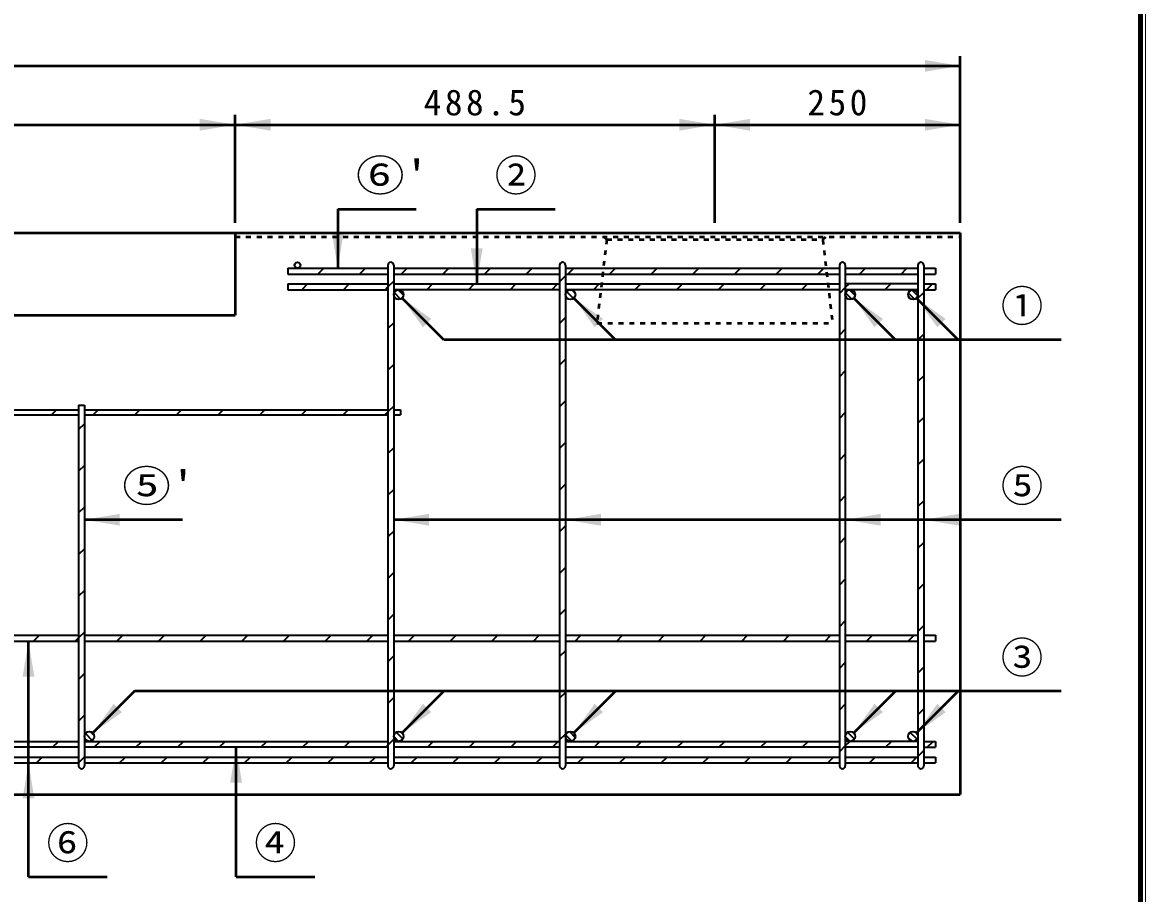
# Model space of a CAD drawing. Units: millimetres, scale not verified. Extents: x 100 to 4105, y 100 to 2870.
# Drawn here: x 2961 to 4105, y 912 to 1800 of the extents above; entities that cross this region are included whole.
import ezdxf
from ezdxf.enums import TextEntityAlignment as Align

# ---------------------------------------------------------------- set-up
doc = ezdxf.new("R2010")
doc.units = ezdxf.units.MM
doc.header["$LTSCALE"] = 5
doc.linetypes.add('USER1', pattern=[2.2, 1, -1.2])
doc.layers.add('V-nasSTD', color=7, linetype='Continuous', lineweight=50)
doc.styles.add('ＭＳ ゴシック', font='')
doc.styles.get('ＭＳ ゴシック').set_extended_font_data('MS Gothic')

msp = doc.modelspace()

# ---------------------------------------------------------------- hatches: boundary and pattern name
at = {"layer": 'V-nasSTD'}
for points in [[(3880.213, 1749.394), (3916.213, 1755.394), (3880.213, 1761.394)], [(3141.713, 1689.394), (3177.713, 1695.394), (3141.713, 1701.394)], [(3213.713, 1701.394), (3177.713, 1695.394), (3213.713, 1689.394)], [(3630.213, 1689.394), (3666.213, 1695.394), (3630.213, 1701.394)], [(3702.213, 1701.394), (3666.213, 1695.394), (3702.213, 1689.394)], [(3880.213, 1689.394), (3916.213, 1695.394), (3880.213, 1701.394)], [(3288.213, 1585.394), (3282.213, 1549.394), (3276.213, 1585.394)], [(3429.713, 1569.394), (3423.713, 1533.394), (3417.713, 1569.394)], [(3368.962, 1489.16), (3347.749, 1518.859), (3377.447, 1497.646)], [(3543.962, 1489.16), (3522.749, 1518.859), (3552.447, 1497.646)], [(3828.962, 1489.16), (3807.749, 1518.859), (3837.447, 1497.646)], [(3892.962, 1489.16), (3871.749, 1518.859), (3901.447, 1497.646)], [(3060.213, 1299.12), (3024.213, 1293.12), (3060.213, 1287.12)], [(3375.213, 1299.12), (3339.213, 1293.12), (3375.213, 1287.12)], [(3550.213, 1299.12), (3514.213, 1293.12), (3550.213, 1287.12)], [(3835.213, 1299.12), (3799.213, 1293.12), (3835.213, 1287.12)], [(3915.213, 1299.12), (3879.213, 1293.12), (3915.213, 1287.12)], [(2973.213, 1133.394), (2967.213, 1169.394), (2961.213, 1133.394)], [(3053.962, 1105.628), (3032.749, 1075.93), (3062.447, 1097.143)], [(3368.962, 1105.628), (3347.749, 1075.93), (3377.447, 1097.143)], [(3543.962, 1105.628), (3522.749, 1075.93), (3552.447, 1097.143)], [(3828.962, 1105.628), (3807.749, 1075.93), (3837.447, 1097.143)], [(3892.962, 1105.628), (3871.749, 1075.93), (3901.447, 1097.143)], [(3184.713, 1025.394), (3178.713, 1061.394), (3172.713, 1025.394)], [(2973.213, 1009.394), (2967.213, 1045.394), (2961.213, 1009.394)]]:
    msp.add_hatch(color=256, dxfattribs=at).paths.add_polyline_path(points)

# ---------------------------------------------------------------- linework, layer by layer
at = {"layer": 'V-nasSTD', "lineweight": 100}
msp.add_line((4100, 105), (4100, 2865), dxfattribs=at)
at = {"layer": 'V-nasSTD'}
for p, q in [((3916.213, 1595.394), (3916.213, 1765.394)), ((1916.213, 1755.394), (3916.213, 1755.394)), ((3177.713, 1595.394), (3177.713, 1705.394)), ((3666.213, 1595.394), (3666.213, 1705.394)), ((2654.713, 1695.394), (3177.713, 1695.394)), ((3177.713, 1695.394), (3666.213, 1695.394)), ((3666.213, 1695.394), (3916.213, 1695.394)), ((3282.213, 1609.394), (3282.213, 1549.394)), ((3282.213, 1609.394), (3362.213, 1609.394)), ((3423.713, 1609.394), (3423.713, 1533.394)), ((3423.713, 1609.394), (3503.713, 1609.394)), ((1916.213, 1585.394), (3916.213, 1585.394)), ((2654.713, 1585.394), (3177.713, 1585.394)), ((3177.713, 1585.394), (3177.713, 1501.394)), ((3916.213, 1585.394), (3916.213, 1013.394)), ((3390.175, 1476.432), (3347.749, 1518.859)), ((3565.175, 1476.432), (3522.749, 1518.859)), ((3850.175, 1476.432), (3807.749, 1518.859)), ((3914.175, 1476.432), (3871.749, 1518.859)), ((2654.713, 1501.394), (3177.713, 1501.394)), ((4019.213, 1476.432), (3390.175, 1476.432)), ((3124.213, 1293.12), (3024.213, 1293.12)), ((4019.213, 1293.12), (3339.213, 1293.12)), ((2967.213, 929.394), (2967.213, 1169.394)), ((3075.175, 1118.356), (3032.749, 1075.93)), ((4019.213, 1118.356), (3075.175, 1118.356)), ((3390.175, 1118.356), (3347.749, 1075.93)), ((3565.175, 1118.356), (3522.749, 1075.93)), ((3850.175, 1118.356), (3807.749, 1075.93)), ((3914.175, 1118.356), (3871.749, 1075.93)), ((3178.713, 929.394), (3178.713, 1061.394)), ((1916.213, 1013.394), (3916.213, 1013.394)), ((2967.213, 929.394), (3047.213, 929.394)), ((3178.713, 929.394), (3258.713, 929.394))]:
    msp.add_line(p, q, dxfattribs=at)
at = {"layer": 'V-nasSTD', "linetype": 'USER1'}
for p, q in [((3177.713, 1581.394), (3916.213, 1581.394)), ((3556.213, 1578.394), (3553.213, 1581.394)), ((3776.213, 1578.394), (3779.213, 1581.394)), ((3556.213, 1578.394), (3546.213, 1493.394)), ((3556.213, 1578.394), (3776.213, 1578.394)), ((3776.213, 1578.394), (3786.213, 1493.394)), ((3546.213, 1493.394), (3786.213, 1493.394))]:
    msp.add_line(p, q, dxfattribs=at)
at = {"layer": 'V-nasSTD', "lineweight": 35}
for p, q in [((3231.213, 1549.394), (3333.213, 1549.394)), ((3231.213, 1549.394), (3231.213, 1543.394)), ((3262.058, 1543.394), (3268.058, 1549.394)), ((3304.484, 1543.394), (3310.484, 1549.394)), ((3333.213, 1552.394), (3333.213, 1042.394)), ((3339.213, 1552.394), (3339.213, 1042.394)), ((3339.213, 1549.394), (3508.213, 1549.394)), ((3346.91, 1543.394), (3352.91, 1549.394)), ((3389.337, 1543.394), (3395.337, 1549.394)), ((3431.763, 1543.394), (3437.763, 1549.394)), ((3474.19, 1543.394), (3480.19, 1549.394)), ((3508.213, 1552.394), (3508.213, 1042.394)), ((3514.213, 1552.394), (3514.213, 1042.394)), ((3514.213, 1549.394), (3793.213, 1549.394)), ((3522.616, 1549.394), (3516.616, 1543.394)), ((3565.042, 1549.394), (3559.042, 1543.394)), ((3601.469, 1543.394), (3607.469, 1549.394)), ((3643.895, 1543.394), (3649.895, 1549.394)), ((3686.322, 1543.394), (3692.322, 1549.394)), ((3728.748, 1543.394), (3734.748, 1549.394)), ((3771.174, 1543.394), (3777.174, 1549.394)), ((3793.213, 1552.394), (3793.213, 1042.394)), ((3799.213, 1552.394), (3799.213, 1042.394)), ((3799.213, 1549.394), (3873.213, 1549.394)), ((3813.601, 1543.394), (3819.601, 1549.394)), ((3856.027, 1543.394), (3862.027, 1549.394)), ((3873.213, 1552.394), (3873.213, 1042.394)), ((3879.213, 1552.394), (3879.213, 1042.394)), ((3879.213, 1549.394), (3891.213, 1549.394)), ((3891.213, 1549.394), (3891.213, 1543.394)), ((3231.213, 1543.394), (3333.213, 1543.394)), ((3231.213, 1533.394), (3333.213, 1533.394)), ((3231.213, 1533.394), (3231.213, 1527.394)), ((3251.558, 1533.394), (3245.558, 1527.394)), ((3287.984, 1527.394), (3293.984, 1533.394)), ((3339.213, 1536.197), (3333.213, 1530.197)), ((3339.213, 1543.394), (3508.213, 1543.394)), ((3339.213, 1533.394), (3508.213, 1533.394)), ((3372.837, 1527.394), (3378.837, 1533.394)), ((3415.263, 1527.394), (3421.263, 1533.394)), ((3457.69, 1527.394), (3463.69, 1533.394)), ((3500.116, 1527.394), (3506.116, 1533.394)), ((3514.213, 1541.492), (3508.213, 1535.492)), ((3514.213, 1543.394), (3793.213, 1543.394)), ((3514.213, 1533.394), (3793.213, 1533.394)), ((3542.542, 1527.394), (3548.542, 1533.394)), ((3584.969, 1527.394), (3590.969, 1533.394)), ((3627.395, 1527.394), (3633.395, 1533.394)), ((3669.822, 1527.394), (3675.822, 1533.394)), ((3712.248, 1527.394), (3718.248, 1533.394)), ((3754.674, 1527.394), (3760.674, 1533.394)), ((3799.213, 1543.394), (3873.213, 1543.394)), ((3873.213, 1533.394), (3799.213, 1533.394)), ((3803.101, 1533.394), (3799.213, 1529.507)), ((3839.527, 1527.394), (3845.527, 1533.394)), ((3879.213, 1543.394), (3891.213, 1543.394)), ((3879.213, 1533.394), (3891.213, 1533.394)), ((3881.954, 1527.394), (3887.954, 1533.394)), ((3891.213, 1533.394), (3891.213, 1527.394)), ((3231.213, 1527.394), (3333.213, 1527.394)), ((3330.41, 1527.394), (3333.213, 1530.197)), ((3508.213, 1527.394), (3339.213, 1527.394)), ((3339.642, 1524.421), (3346.239, 1517.823)), ((3343.76, 1527.374), (3349.193, 1521.941)), ((3793.213, 1527.394), (3514.213, 1527.394)), ((3515.315, 1525.525), (3522.344, 1518.496)), ((3520.762, 1527.148), (3523.967, 1523.943)), ((3799.213, 1529.507), (3793.213, 1523.507)), ((3873.213, 1527.394), (3799.213, 1527.394)), ((3799.532, 1524.15), (3805.969, 1517.713)), ((3803.422, 1527.331), (3809.15, 1521.603)), ((3863.44, 1523.882), (3869.701, 1517.621)), ((3867.12, 1527.273), (3873.092, 1521.301)), ((3879.213, 1524.654), (3873.213, 1518.654)), ((3879.213, 1527.394), (3891.213, 1527.394)), ((3514.213, 1499.065), (3508.213, 1493.065)), ((3339.213, 1493.771), (3333.213, 1487.771)), ((3799.213, 1487.08), (3793.213, 1481.08)), ((3879.213, 1482.228), (3873.213, 1476.228)), ((3514.213, 1456.639), (3508.213, 1450.639)), ((3339.213, 1451.344), (3333.213, 1445.344)), ((3799.213, 1444.654), (3793.213, 1438.654)), ((3879.213, 1439.801), (3873.213, 1433.801)), ((3018.213, 1409.894), (3018.213, 1042.394)), ((3018.213, 1409.894), (3024.213, 1409.894)), ((3024.213, 1409.894), (3024.213, 1042.394)), ((3339.213, 1408.918), (3333.213, 1402.918)), ((3514.213, 1414.212), (3508.213, 1408.212)), ((2916.213, 1404.894), (3018.213, 1404.894)), ((2916.213, 1399.894), (3018.213, 1399.894)), ((2990.778, 1399.894), (2995.778, 1404.894)), ((3024.213, 1404.894), (3333.213, 1404.894)), ((3024.213, 1399.894), (3333.213, 1399.894)), ((3038.205, 1404.894), (3033.205, 1399.894)), ((3075.631, 1399.894), (3080.631, 1404.894)), ((3118.058, 1399.894), (3123.058, 1404.894)), ((3160.484, 1399.894), (3165.484, 1404.894)), ((3202.91, 1399.894), (3207.91, 1404.894)), ((3245.337, 1399.894), (3250.337, 1404.894)), ((3287.763, 1399.894), (3292.763, 1404.894)), ((3330.19, 1399.894), (3333.213, 1402.918)), ((3339.213, 1404.894), (3346.213, 1404.894)), ((3339.213, 1399.894), (3346.213, 1399.894)), ((3346.213, 1404.894), (3346.213, 1399.894)), ((3799.213, 1402.228), (3793.213, 1396.228)), ((3879.213, 1397.375), (3873.213, 1391.375)), ((3024.213, 1390.903), (3018.213, 1384.903)), ((3339.213, 1366.492), (3333.213, 1360.492)), ((3514.213, 1371.786), (3508.213, 1365.786)), ((3799.213, 1359.801), (3793.213, 1353.801)), ((3879.213, 1354.948), (3873.213, 1348.948)), ((3024.213, 1348.476), (3018.213, 1342.476)), ((3514.213, 1329.36), (3508.213, 1323.36)), ((3339.213, 1324.065), (3333.213, 1318.065)), ((3799.213, 1317.375), (3793.213, 1311.375)), ((3024.213, 1306.05), (3018.213, 1300.05)), ((3879.213, 1312.522), (3873.213, 1306.522)), ((3339.213, 1281.639), (3333.213, 1275.639)), ((3514.213, 1286.933), (3508.213, 1280.933)), ((3799.213, 1274.948), (3793.213, 1268.948)), ((3873.213, 1264.096), (3879.213, 1270.096)), ((3024.213, 1263.624), (3018.213, 1257.624)), ((3339.213, 1239.212), (3333.213, 1233.212)), ((3514.213, 1244.507), (3508.213, 1238.507)), ((3793.213, 1226.522), (3799.213, 1232.522)), ((3873.213, 1221.669), (3879.213, 1227.669)), ((3024.213, 1221.197), (3018.213, 1215.197)), ((3514.213, 1202.08), (3508.213, 1196.08)), ((3339.213, 1196.786), (3333.213, 1190.786)), ((3793.213, 1184.096), (3799.213, 1190.096)), ((3024.213, 1178.771), (3018.213, 1172.771)), ((3873.213, 1179.243), (3879.213, 1185.243)), ((2916.213, 1175.394), (3018.213, 1175.394)), ((2916.213, 1169.394), (3018.213, 1169.394)), ((2972.41, 1169.394), (2978.41, 1175.394)), ((3014.837, 1169.394), (3018.213, 1172.771)), ((3024.213, 1175.394), (3333.213, 1175.394)), ((3024.213, 1169.394), (3333.213, 1169.394)), ((3057.263, 1169.394), (3063.263, 1175.394)), ((3099.69, 1169.394), (3105.69, 1175.394)), ((3142.116, 1169.394), (3148.116, 1175.394)), ((3184.542, 1169.394), (3190.542, 1175.394)), ((3232.969, 1175.394), (3226.969, 1169.394)), ((3269.395, 1169.394), (3275.395, 1175.394)), ((3311.822, 1169.394), (3317.822, 1175.394)), ((3339.213, 1175.394), (3508.213, 1175.394)), ((3339.213, 1169.394), (3508.213, 1169.394)), ((3354.248, 1169.394), (3360.248, 1175.394)), ((3396.674, 1169.394), (3402.674, 1175.394)), ((3439.101, 1169.394), (3445.101, 1175.394)), ((3481.527, 1169.394), (3487.527, 1175.394)), ((3514.213, 1175.394), (3793.213, 1175.394)), ((3514.213, 1169.394), (3793.213, 1169.394)), ((3523.954, 1169.394), (3529.954, 1175.394)), ((3566.38, 1169.394), (3572.38, 1175.394)), ((3608.806, 1169.394), (3614.806, 1175.394)), ((3651.233, 1169.394), (3657.233, 1175.394)), ((3693.659, 1169.394), (3699.659, 1175.394)), ((3736.086, 1169.394), (3742.086, 1175.394)), ((3778.512, 1169.394), (3784.512, 1175.394)), ((3799.213, 1175.394), (3873.213, 1175.394)), ((3799.213, 1169.394), (3873.213, 1169.394)), ((3820.938, 1169.394), (3826.938, 1175.394)), ((3863.365, 1169.394), (3869.365, 1175.394)), ((3879.213, 1175.394), (3891.213, 1175.394)), ((3879.213, 1169.394), (3891.213, 1169.394)), ((3891.213, 1175.394), (3891.213, 1169.394)), ((3514.213, 1159.654), (3508.213, 1153.654)), ((3339.213, 1154.36), (3333.213, 1148.36)), ((3793.213, 1141.669), (3799.213, 1147.669)), ((3024.213, 1136.344), (3018.213, 1130.344)), ((3873.213, 1136.816), (3879.213, 1142.816)), ((3339.213, 1111.933), (3333.213, 1105.933)), ((3514.213, 1117.228), (3508.213, 1111.228)), ((3793.213, 1099.243), (3799.213, 1105.243)), ((3873.213, 1094.39), (3879.213, 1100.39)), ((3024.213, 1093.918), (3018.213, 1087.918)), ((3030.153, 1077.305), (3034.124, 1073.334)), ((3341.808, 1076.778), (3348.597, 1069.989)), ((3518.095, 1077.268), (3524.086, 1071.276)), ((3801.568, 1076.637), (3808.456, 1069.749)), ((3865.351, 1076.494), (3872.313, 1069.532)), ((2916.213, 1067.394), (3018.213, 1067.394)), ((2991.69, 1061.394), (2997.69, 1067.394)), ((3024.213, 1067.394), (3333.213, 1067.394)), ((3025.121, 1075.267), (3032.086, 1068.302)), ((3034.116, 1061.394), (3040.116, 1067.394)), ((3076.542, 1061.394), (3082.542, 1067.394)), ((3118.969, 1061.394), (3124.969, 1067.394)), ((3161.395, 1061.394), (3167.395, 1067.394)), ((3203.822, 1061.394), (3209.822, 1067.394)), ((3246.248, 1061.394), (3252.248, 1067.394)), ((3293.209, 1065.929), (3289.325, 1062.045)), ((3294.674, 1067.394), (3293.209, 1065.929)), ((3339.213, 1069.507), (3333.213, 1063.507)), ((3339.213, 1067.394), (3508.213, 1067.394)), ((3339.214, 1072.3), (3344.119, 1067.395)), ((3379.527, 1067.394), (3373.527, 1061.394)), ((3415.954, 1061.394), (3421.954, 1067.394)), ((3458.38, 1061.394), (3464.38, 1067.394)), ((3500.806, 1061.394), (3506.806, 1067.394)), ((3508.213, 1068.801), (3514.213, 1074.801)), ((3514.213, 1067.394), (3793.213, 1067.394)), ((3514.432, 1073.859), (3520.678, 1067.614)), ((3543.233, 1061.394), (3549.233, 1067.394)), ((3585.659, 1061.394), (3591.659, 1067.394)), ((3628.086, 1061.394), (3634.086, 1067.394)), ((3670.512, 1061.394), (3676.512, 1067.394)), ((3712.938, 1061.394), (3718.938, 1067.394)), ((3755.365, 1061.394), (3761.365, 1067.394)), ((3873.213, 1067.394), (3799.213, 1067.394)), ((3799.213, 1062.816), (3803.791, 1067.394)), ((3799.238, 1071.896), (3803.715, 1067.419)), ((3840.218, 1061.394), (3846.218, 1067.394)), ((3863.298, 1071.475), (3867.294, 1067.48)), ((3879.213, 1067.394), (3891.213, 1067.394)), ((3882.644, 1061.394), (3888.644, 1067.394)), ((3891.213, 1067.394), (3891.213, 1061.394)), ((3018.213, 1061.394), (2916.213, 1061.394)), ((3333.213, 1061.394), (3024.213, 1061.394)), ((3289.325, 1062.045), (3288.674, 1061.394)), ((3331.101, 1061.394), (3333.213, 1063.507)), ((3508.213, 1061.394), (3339.213, 1061.394)), ((3793.213, 1061.394), (3514.213, 1061.394)), ((3793.213, 1056.816), (3799.213, 1062.816)), ((3873.213, 1061.394), (3799.213, 1061.394)), ((3873.213, 1051.963), (3879.213, 1057.963)), ((3879.213, 1061.394), (3891.213, 1061.394)), ((2916.213, 1051.394), (3018.213, 1051.394)), ((2916.213, 1045.394), (3018.213, 1045.394)), ((2975.19, 1045.394), (2981.19, 1051.394)), ((3017.616, 1045.394), (3018.213, 1045.992)), ((3024.213, 1051.492), (3018.213, 1045.492)), ((3024.213, 1051.394), (3333.213, 1051.394)), ((3024.213, 1045.394), (3333.213, 1045.394)), ((3060.042, 1045.394), (3066.042, 1051.394)), ((3102.469, 1045.394), (3108.469, 1051.394)), ((3144.895, 1045.394), (3150.895, 1051.394)), ((3187.322, 1045.394), (3193.322, 1051.394)), ((3229.748, 1045.394), (3235.748, 1051.394)), ((3272.174, 1045.394), (3278.174, 1051.394)), ((3314.601, 1045.394), (3320.601, 1051.394)), ((3339.213, 1051.394), (3508.213, 1051.394)), ((3339.213, 1045.394), (3508.213, 1045.394)), ((3363.027, 1051.394), (3357.027, 1045.394)), ((3399.454, 1045.394), (3405.454, 1051.394)), ((3441.88, 1045.394), (3447.88, 1051.394)), ((3484.306, 1045.394), (3490.306, 1051.394)), ((3514.213, 1051.394), (3793.213, 1051.394)), ((3514.213, 1045.394), (3793.213, 1045.394)), ((3526.733, 1045.394), (3532.733, 1051.394)), ((3569.159, 1045.394), (3575.159, 1051.394)), ((3611.586, 1045.394), (3617.586, 1051.394)), ((3654.012, 1045.394), (3660.012, 1051.394)), ((3696.438, 1045.394), (3702.438, 1051.394)), ((3738.865, 1045.394), (3744.865, 1051.394)), ((3781.291, 1045.394), (3787.291, 1051.394)), ((3799.213, 1051.394), (3873.213, 1051.394)), ((3799.213, 1045.394), (3873.213, 1045.394)), ((3823.718, 1045.394), (3829.718, 1051.394)), ((3866.144, 1045.394), (3872.144, 1051.394)), ((3879.213, 1051.394), (3891.213, 1051.394)), ((3879.213, 1045.394), (3891.213, 1045.394)), ((3891.213, 1051.394), (3891.213, 1045.394))]:
    msp.add_line(p, q, dxfattribs=at)
at = {"layer": 'V-nasSTD', "lineweight": 13}
msp.add_lwpolyline([(100, 100), (100, 2870), (4105, 2870), (4105, 100)], close=True, dxfattribs=at)
at = {"layer": 'V-nasSTD', "lineweight": 35}
for centre, radius in [((3241.213, 1552.394), 3), ((3344.213, 1522.394), 5), ((3519.213, 1522.394), 5), ((3804.213, 1522.394), 5), ((3868.213, 1522.394), 5), ((3029.213, 1072.394), 5), ((3344.213, 1072.394), 5), ((3519.213, 1072.394), 5), ((3804.213, 1072.394), 5), ((3868.213, 1072.394), 5)]:
    msp.add_circle(centre, radius, dxfattribs=at)
for centre, start, end in [((3336.213, 1552.394), 0, 180), ((3511.213, 1552.394), 0, 180), ((3796.213, 1552.394), 0, 180), ((3876.213, 1552.394), 0, 180), ((3021.213, 1042.394), 180, 0), ((3336.213, 1042.394), 180, 0), ((3511.213, 1042.394), 180, 0), ((3796.213, 1042.394), 180, 0), ((3876.213, 1042.394), 180, 0)]:
    msp.add_arc(centre, 3, start, end, dxfattribs=at)

# ---------------------------------------------------------------- texts
at = {"layer": 'V-nasSTD', "style": 'ＭＳ ゴシック', "width": 1.15}
for s, p in [("⑥'", (3300.613, 1659.594)), ("⑤'", (3062.613, 1343.32))]:
    msp.add_text(s, height=31.67, dxfattribs=at).set_placement(p, align=Align.TOP_LEFT)
at = {"layer": 'V-nasSTD', "style": 'ＭＳ ゴシック'}
for s, p in [('②', (3442.113, 1659.594)), ('①', (3957.613, 1526.632)), ('⑤', (3957.613, 1343.32)), ('③', (3957.613, 1168.556)), ('⑥', (2985.613, 979.594)), ('④', (3197.113, 979.594))]:
    msp.add_text(s, height=31.67, dxfattribs=at).set_placement(p, align=Align.TOP_LEFT)
at = {"layer": 'V-nasSTD', "char_height": 26.39, "attachment_point": 1, "style": 'ＭＳ ゴシック'}
for s, insert in [('\\T1.2;488.5', (3369.763, 1731.394)), ('\\T1.2;250', (3760.613, 1731.394))]:
    msp.add_mtext(s, dxfattribs=dict(at, insert=insert))

doc.saveas('drawing.dxf')
